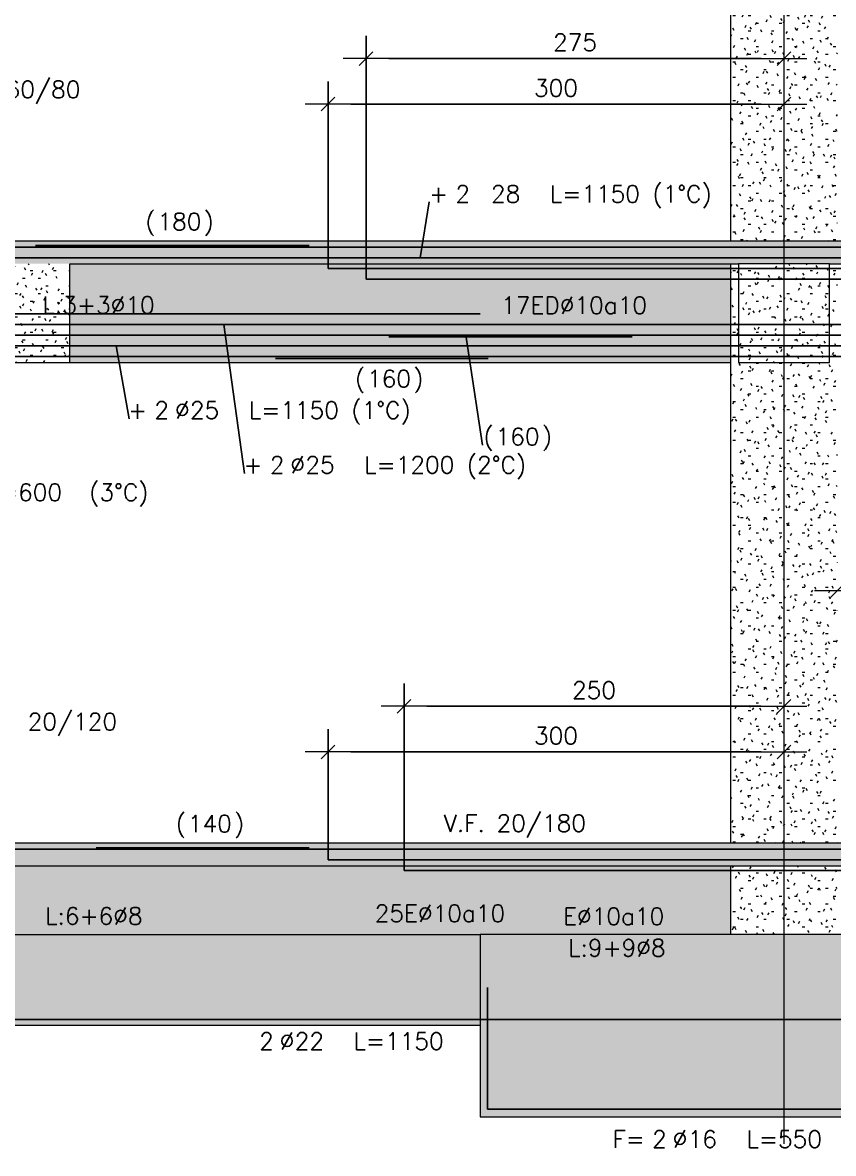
# Model space of a CAD drawing. Extents: x -3544 to 11711, y -11366 to 8565.
# Drawn here: x 1886 to 2419, y 1627 to 2371 of the extents above; entities that cross this region are included whole.
import ezdxf
from ezdxf.enums import TextEntityAlignment as Align

# ---------------------------------------------------------------- set-up
doc = ezdxf.new("R2010")
doc.units = 0
doc.header["$LTSCALE"] = 30
doc.header["$MEASUREMENT"] = 0
doc.linetypes.add('EJE2$0$RLE-PROYECCION', pattern=[0.71438, 0.47625, -0.23813])
doc.layers.get('0').update_dxf_attribs({"linetype": 'CONTINUOUS'})
doc.layers.add('EJE2$0$RLA-ACHURADO', color=30, linetype='EJE2$0$RLE-PROYECCION', lineweight=15, transparency=0.7)
for name, color, linetype, lineweight in [('EJE2$0$RLA-CONTORNO', 30, 'CONTINUOUS', 15), ('EJE2$0$RLA-COTAS', 7, 'CONTINUOUS', 9), ('EJE2$0$RLA-EJES', 1, 'CONTINUOUS', 9), ('EJE2$0$RLA-TEXTOS-1', 9, 'CONTINUOUS', 9)]:
    doc.layers.add(name, color=color, linetype=linetype, lineweight=lineweight)
doc.layers.add('EJE2$0$RLA-FE', color=7, linetype='CONTINUOUS')
doc.layers.add('EJE2$0$RLA-TEXTOS-FE', color=9, linetype='CONTINUOUS')
doc.styles.add('EJE2$0$RomanS', font='romans.shx', dxfattribs={"height": 11.25})
doc.dimstyles.new('EJE2$0$ING-50', dxfattribs={"dimscale": 50, "dimtxt": 0.27, "dimasz": 0.3, "dimexe": 0, "dimexo": 0, "dimgap": 0.1, "dimtad": 1, "dimdec": 1, "dimzin": 12, "dimdsep": 46, "dimtxsty": 'EJE2$0$RomanS', "dimblk": 'EJE2$0$TICK1', "dimblk1": 'EJE2$0$TICK1', "dimblk2": 'EJE2$0$TICK1', "dimcen": 0.09, "dimclrd": 2, "dimclre": 1, "dimclrt": 3, "dimadec": 0, "dimazin": 0, "dimtfac": 1, "dimtdec": 0, "dimtix": 1, "dimtmove": 2, "dimatfit": 3, "dimldrblk": 'EJE2$0$TICK1', "dimfxl": 0, "dimfxlon": 1, "dimtolj": 1, "dimtzin": 0, "dimarcsym": 0})
pattern_1 = [(0, (-1898.762, -1266.802), (20.32, 5.08), [1.676, -13.564, 1.676, -13.564, -81.28]), (0, (-1898.762, -1266.802), (20.32, 5.08), [-30.48, 1.676, -28.804, 1.676, -13.564, -35.56]), (0, (-1898.762, -1266.802), (20.32, 5.08), [-76.2, 1.676, -8.484, 1.676, -23.724]), (120, (-1891.142, -1264.262), (-14.559409, 15.057636), [1.676, -13.564, 1.676, -13.564, -81.28]), (120, (-1891.142, -1264.262), (-14.559409, 15.057636), [-30.48, 1.676, -28.804, 1.676, -13.564, -35.56]), (120, (-1891.142, -1264.262), (-14.559409, 15.057636), [-76.2, 1.676, -8.484, 1.676, -23.724]), (240, (-1888.602, -1254.102), (-5.760591, -20.137636), [1.676, -13.564, 1.676, -13.564, -81.28]), (240, (-1888.602, -1254.102), (-5.760591, -20.137636), [-30.48, 1.676, -28.804, 1.676, -13.564, -35.56]), (240, (-1888.602, -1254.102), (-5.760591, -20.137636), [-76.2, 1.676, -8.484, 1.676, -23.724])]

# ---------------------------------------------------------------- blocks, each defined once
blk = doc.blocks.new('*U197')
at = {"layer": 'EJE2$0$RLA-FE'}
for p, q in [((0, 0), (1068.21, 0)), ((1068.21, 0), (1118.21, 0)), ((1118.21, 0), (1150, 0)), ((1150, 0), (1150, 0))]:
    blk.add_line(p, q, dxfattribs=at)
at = {"layer": 'EJE2$0$RLA-FE', "color": 3, "style": 'EJE2$0$RomanS', "flags": 8}
for tag, p in [('F=', (550.98, 9.32)), ('NUM', (565.39, 9.32))]:
    blk.add_attdef(tag, text='', height=11.25, dxfattribs=at).set_placement(p, align=Align.RIGHT)
at = {"layer": 'EJE2$0$RLA-FE', "color": 3, "style": 'EJE2$0$RomanS'}
for tag, p, flags in [('PHI', (569.28, 9.54), 14), ('DIAM', (579.14, 9.32), 12), ('MINUS', (601.16, 9.32), 13), ('MARK', (614.55, 9.32), 13), ('TEXTO_FE1', (617.85, 9.32), 8), ('TEXTO_FE2', (685.37, 9.34), 8), ('TIPO', (573.8, -75.78), 13), ('NVECES', (559.93, -94.72), 13), ('NUMFE', (563.86, -114.48), 13), ('CAPA', (572.06, -133.6), 13), ('DESPLAZA', (278.34, -151.59), 13), ('ESPACIO', (284.39, -169.95), 13), ('CANT', (298.23, -188.75), 13)]:
    blk.add_attdef(tag, p, '', height=11.25, dxfattribs=dict(at, flags=flags))
blk = doc.blocks.new('*U201')
at = {"layer": 'EJE2$0$RLA-FE'}
for q in [(0, 0), (1068.21, 0)]:
    blk.add_line((0, 0), q, dxfattribs=at)
at = {"layer": 'EJE2$0$RLA-FE', "color": 3, "style": 'EJE2$0$RomanS', "flags": 8}
for tag, p in [('F=', (613.74, 9.32)), ('NUM', (628.15, 9.32))]:
    blk.add_attdef(tag, text='', height=11.25, dxfattribs=at).set_placement(p, align=Align.RIGHT)
at = {"layer": 'EJE2$0$RLA-FE', "color": 3, "style": 'EJE2$0$RomanS'}
for tag, p, flags in [('PHI', (632.04, 9.54), 14), ('DIAM', (641.9, 9.32), 12), ('MINUS', (663.92, 9.32), 13), ('MARK', (677.31, 9.32), 13), ('TEXTO_FE1', (680.61, 9.32), 8), ('TEXTO_FE2', (748.13, 9.34), 8), ('TIPO', (573.8, -75.78), 13), ('NVECES', (559.93, -94.72), 13), ('NUMFE', (563.86, -114.48), 13), ('CAPA', (572.06, -133.6), 13), ('DESPLAZA', (278.34, -151.59), 13), ('ESPACIO', (284.39, -169.95), 13), ('CANT', (298.23, -188.75), 13)]:
    blk.add_attdef(tag, p, '', height=11.25, dxfattribs=dict(at, flags=flags))
blk = doc.blocks.new('*U37')
at = {"layer": 'EJE2$0$RLA-FE', "color": 6}
blk.add_line((0, 1), (180, 1), dxfattribs=at)
at = {"layer": 'EJE2$0$RLA-FE', "color": 3, "style": 'EJE2$0$RomanS', "flags": 8}
for tag, p in [('(', (75.66, 11.14)), ('EMP', (94.68, 11.14)), (')', (113.99, 11.14))]:
    blk.add_attdef(tag, text='', height=11.25, dxfattribs=at).set_placement(p, align=Align.CENTER)
blk = doc.blocks.new('*U200')
at = {"layer": 'EJE2$0$RLA-FE'}
blk.add_line((0, 0), (1068.21, 0), dxfattribs=at)
at = {"layer": 'EJE2$0$RLA-FE', "color": 3, "style": 'EJE2$0$RomanS', "flags": 8}
for tag, p in [('F=', (471.52, 36.32)), ('NUM', (485.93, 36.32))]:
    blk.add_attdef(tag, text='', height=11.25, dxfattribs=at).set_placement(p, align=Align.RIGHT)
at = {"layer": 'EJE2$0$RLA-FE', "color": 3, "style": 'EJE2$0$RomanS'}
for tag, p, flags in [('PHI', (489.83, 36.54), 14), ('DIAM', (499.68, 36.32), 12), ('MINUS', (521.7, 36.32), 13), ('MARK', (535.09, 36.32), 13), ('TEXTO_FE1', (538.39, 36.32), 8), ('TEXTO_FE2', (605.92, 36.34), 8), ('TIPO', (573.8, -75.78), 13), ('NVECES', (559.93, -94.72), 13), ('NUMFE', (563.86, -114.48), 13), ('CAPA', (572.06, -133.6), 13), ('DESPLAZA', (278.34, -151.59), 13), ('ESPACIO', (284.39, -169.95), 13), ('CANT', (298.23, -188.75), 13)]:
    blk.add_attdef(tag, p, '', height=11.25, dxfattribs=dict(at, flags=flags))
blk = doc.blocks.new('*U202')
at = {"layer": 'EJE2$0$RLA-FE'}
for p, q in [((0, 0), (0, 0)), ((0, 0), (518.21, 0)), ((518.21, 0), (568.21, 0)), ((568.21, 0), (600, 0)), ((600, 0), (600, 0))]:
    blk.add_line(p, q, dxfattribs=at)
at = {"layer": 'EJE2$0$RLA-FE', "color": 3, "style": 'EJE2$0$RomanS', "flags": 8}
for tag, p in [('F=', (414.21, 66.32)), ('NUM', (428.62, 66.32))]:
    blk.add_attdef(tag, text='', height=11.25, dxfattribs=at).set_placement(p, align=Align.RIGHT)
at = {"layer": 'EJE2$0$RLA-FE', "color": 3, "style": 'EJE2$0$RomanS'}
for tag, p, flags in [('PHI', (432.51, 66.54), 14), ('DIAM', (442.37, 66.32), 12), ('MINUS', (464.39, 66.32), 13), ('MARK', (477.78, 66.32), 13), ('TEXTO_FE1', (481.08, 66.32), 8), ('TEXTO_FE2', (548.6, 66.34), 8), ('TIPO', (298.8, -75.78), 13), ('NVECES', (284.93, -94.72), 13), ('NUMFE', (288.86, -114.48), 13), ('CAPA', (297.06, -133.6), 13), ('DESPLAZA', (278.34, -151.59), 13), ('ESPACIO', (284.39, -169.95), 13), ('CANT', (298.23, -188.75), 13)]:
    blk.add_attdef(tag, p, '', height=11.25, dxfattribs=dict(at, flags=flags))
blk = doc.blocks.new('EJE2$0$TICK1')
for points in [[(-1, 0), (1, 0)], [(-0.3, -0.3), (0.3, 0.3)]]:
    blk.add_lwpolyline(points)
blk = doc.blocks.new('*D80')
at = {"layer": 'EJE2$0$RLA-COTAS', "color": 2, "lineweight": -2, "transparency": 16777216}
blk.add_line((-679.52, 85), (-409.52, 85), dxfattribs=at)
at = {"layer": 'EJE2$0$RLA-COTAS', "color": 2, "lineweight": -2, "transparency": 16777216, "xscale": 15, "yscale": 15, "zscale": 15, "rotation": 180}
blk.add_blockref('EJE2$0$TICK1', (-694.52, 85), dxfattribs=at)
at = {"layer": 'EJE2$0$RLA-COTAS', "color": 2, "lineweight": -2, "transparency": 16777216, "xscale": 15, "yscale": 15, "zscale": 15}
blk.add_blockref('EJE2$0$TICK1', (-394.52, 85), dxfattribs=at)
at = {"layer": 'EJE2$0$RLA-COTAS', "color": 3, "transparency": 16777216, "insert": (-544.52, 95.62), "char_height": 11.25, "attachment_point": 5, "style": 'EJE2$0$RomanS'}
blk.add_mtext('\\A1;300', dxfattribs=at)
blk = doc.blocks.new('*U203')
at = {"layer": 'EJE2$0$RLA-FE'}
for p, q in [((0, 0), (0, 0)), ((0, 0), (468.21, 0)), ((468.21, 0), (518.21, 0)), ((518.21, 0), (550, 0)), ((550, 0), (550, 0))]:
    blk.add_line(p, q, dxfattribs=at)
at = {"layer": 'EJE2$0$RLA-FE', "color": 3, "style": 'EJE2$0$RomanS', "flags": 8}
for tag, p in [('F=', (374.07, 96.32)), ('NUM', (388.48, 96.32))]:
    blk.add_attdef(tag, text='', height=11.25, dxfattribs=at).set_placement(p, align=Align.RIGHT)
at = {"layer": 'EJE2$0$RLA-FE', "color": 3, "style": 'EJE2$0$RomanS'}
for tag, p, flags in [('PHI', (392.37, 96.54), 14), ('DIAM', (402.23, 96.32), 12), ('MINUS', (424.24, 96.32), 13), ('MARK', (437.64, 96.32), 13), ('TEXTO_FE1', (440.94, 96.32), 8), ('TEXTO_FE2', (508.46, 96.34), 8), ('TIPO', (273.8, -75.78), 13), ('NVECES', (259.93, -94.72), 13), ('NUMFE', (263.86, -114.48), 13), ('CAPA', (272.06, -133.6), 13), ('DESPLAZA', (278.34, -151.59), 13), ('ESPACIO', (284.39, -169.95), 13), ('CANT', (298.23, -188.75), 13)]:
    blk.add_attdef(tag, p, '', height=11.25, dxfattribs=dict(at, flags=flags))
blk = doc.blocks.new('*D81')
at = {"layer": 'EJE2$0$RLA-COTAS', "color": 2, "lineweight": -2, "transparency": 16777216}
blk.add_line((-654.52, 115), (-409.52, 115), dxfattribs=at)
at = {"layer": 'EJE2$0$RLA-COTAS', "color": 2, "lineweight": -2, "transparency": 16777216, "xscale": 15, "yscale": 15, "zscale": 15, "rotation": 180}
blk.add_blockref('EJE2$0$TICK1', (-669.52, 115), dxfattribs=at)
at = {"layer": 'EJE2$0$RLA-COTAS', "color": 2, "lineweight": -2, "transparency": 16777216, "xscale": 15, "yscale": 15, "zscale": 15}
blk.add_blockref('EJE2$0$TICK1', (-394.52, 115), dxfattribs=at)
at = {"layer": 'EJE2$0$RLA-COTAS', "color": 3, "transparency": 16777216, "insert": (-532.02, 125.62), "char_height": 11.25, "attachment_point": 5, "style": 'EJE2$0$RomanS'}
blk.add_mtext('\\A1;275', dxfattribs=at)
blk = doc.blocks.new('*U186')
at = {"layer": 'EJE2$0$RLA-FE'}
for q in [(0, 0), (1068.21, 0)]:
    blk.add_line((0, 0), q, dxfattribs=at)
at = {"layer": 'EJE2$0$RLA-FE', "color": 3, "style": 'EJE2$0$RomanS', "flags": 8}
for tag, p in [('F=', (388.99, -19.89)), ('NUM', (403.4, -19.89))]:
    blk.add_attdef(tag, text='', height=11.25, dxfattribs=at).set_placement(p, align=Align.RIGHT)
at = {"layer": 'EJE2$0$RLA-FE', "color": 3, "style": 'EJE2$0$RomanS'}
for tag, p, flags in [('PHI', (407.3, -19.68), 12), ('DIAM', (417.15, -19.89), 12), ('MINUS', (439.17, -19.89), 13), ('MARK', (452.56, -19.89), 13), ('TEXTO_FE1', (455.86, -19.89), 8), ('TEXTO_FE2', (523.39, -19.88), 8), ('TIPO', (573.8, -57.92), 13), ('NVECES', (559.93, -76.86), 13), ('NUMFE', (563.86, -96.62), 13), ('CAPA', (572.06, -115.74), 13), ('DESPLAZA', (277.18, -134.17), 13), ('ESPACIO', (283.22, -152.53), 13), ('CANT', (297.06, -171.33), 13)]:
    blk.add_attdef(tag, p, '', height=11.25, dxfattribs=dict(at, flags=flags))
blk = doc.blocks.new('*U60')
at = {"layer": 'EJE2$0$RLA-FE'}
blk.add_line((0, 0), (1068.21, 0), dxfattribs=at)
at = {"layer": 'EJE2$0$RLA-FE', "color": 3, "style": 'EJE2$0$RomanS', "flags": 8}
for tag, p in [('F=', (483.44, -47.89)), ('NUM', (497.85, -47.89))]:
    blk.add_attdef(tag, text='', height=11.25, dxfattribs=at).set_placement(p, align=Align.RIGHT)
at = {"layer": 'EJE2$0$RLA-FE', "color": 3, "style": 'EJE2$0$RomanS'}
for tag, p, flags in [('PHI', (501.74, -47.68), 12), ('DIAM', (511.6, -47.89), 12), ('MINUS', (533.62, -47.89), 13), ('MARK', (547.01, -47.89), 13), ('TEXTO_FE1', (550.31, -47.89), 8), ('TEXTO_FE2', (617.83, -47.88), 8), ('TIPO', (573.8, -57.92), 13), ('NVECES', (559.93, -76.86), 13), ('NUMFE', (563.86, -96.62), 13), ('CAPA', (572.06, -115.74), 13), ('DESPLAZA', (277.18, -134.17), 13), ('ESPACIO', (283.22, -152.53), 13), ('CANT', (297.06, -171.33), 13)]:
    blk.add_attdef(tag, p, '', height=11.25, dxfattribs=dict(at, flags=flags))
blk = doc.blocks.new('*U57')
at = {"layer": 'EJE2$0$RLA-FE'}
for p, q in [((0, 0), (1068.21, 0)), ((1068.21, 0), (1118.21, 0)), ((1118.21, 0), (1150, 0)), ((1150, 0), (1150, 0))]:
    blk.add_line(p, q, dxfattribs=at)
at = {"layer": 'EJE2$0$RLA-FE', "color": 3, "style": 'EJE2$0$RomanS', "flags": 8}
for tag, p in [('F=', (483.44, -19.89)), ('NUM', (497.85, -19.89))]:
    blk.add_attdef(tag, text='', height=11.25, dxfattribs=at).set_placement(p, align=Align.RIGHT)
at = {"layer": 'EJE2$0$RLA-FE', "color": 3, "style": 'EJE2$0$RomanS'}
for tag, p, flags in [('PHI', (501.74, -19.68), 12), ('DIAM', (511.6, -19.89), 12), ('MINUS', (533.62, -19.89), 13), ('MARK', (547.01, -19.89), 13), ('TEXTO_FE1', (550.31, -19.89), 8), ('TEXTO_FE2', (617.83, -19.88), 8), ('TIPO', (573.8, -57.92), 13), ('NVECES', (559.93, -76.86), 13), ('NUMFE', (563.86, -96.62), 13), ('CAPA', (572.06, -115.74), 13), ('DESPLAZA', (277.18, -134.17), 13), ('ESPACIO', (283.22, -152.53), 13), ('CANT', (297.06, -171.33), 13)]:
    blk.add_attdef(tag, p, '', height=11.25, dxfattribs=dict(at, flags=flags))
blk = doc.blocks.new('*U63')
at = {"layer": 'EJE2$0$RLA-FE', "color": 6}
blk.add_line((0, -1), (140, -1), dxfattribs=at)
at = {"layer": 'EJE2$0$RLA-FE', "color": 3, "style": 'EJE2$0$RomanS', "flags": 8}
for tag, p in [('(', (55.66, -19.94)), (')', (93.99, -19.94)), ('EMP', (74.68, -19.94))]:
    blk.add_attdef(tag, text='', height=11.25, dxfattribs=at).set_placement(p, align=Align.CENTER)
blk = doc.blocks.new('*U184')
at = {"layer": 'EJE2$0$RLA-FE'}
for p, q in [((0, 0), (1118.21, 0)), ((1118.21, 0), (1168.21, 0)), ((1168.21, 0), (1200, 0)), ((1200, 0), (1200, 0))]:
    blk.add_line(p, q, dxfattribs=at)
at = {"layer": 'EJE2$0$RLA-FE', "color": 3, "style": 'EJE2$0$RomanS'}
for tag, p, flags in [('TIPO', (598.8, -57.92), 13), ('PHI', (490.82, -72.68), 12), ('DIAM', (500.67, -72.89), 12), ('MINUS', (522.69, -72.89), 13), ('MARK', (536.08, -72.89), 13), ('TEXTO_FE1', (539.38, -72.89), 8), ('NVECES', (584.93, -76.86), 13), ('TEXTO_FE2', (606.91, -72.88), 8), ('NUMFE', (588.86, -96.62), 13), ('CAPA', (597.06, -115.74), 13), ('DESPLAZA', (277.18, -134.17), 13), ('ESPACIO', (283.22, -152.53), 13), ('CANT', (297.06, -171.33), 13)]:
    blk.add_attdef(tag, p, '', height=11.25, dxfattribs=dict(at, flags=flags))
at = {"layer": 'EJE2$0$RLA-FE', "color": 3, "style": 'EJE2$0$RomanS', "flags": 8}
for tag, p in [('F=', (472.51, -72.89)), ('NUM', (486.92, -72.89))]:
    blk.add_attdef(tag, text='', height=11.25, dxfattribs=at).set_placement(p, align=Align.RIGHT)
blk = doc.blocks.new('*U187')
at = {"layer": 'EJE2$0$RLA-FE'}
for q in [(0, 0), (1118.21, 0)]:
    blk.add_line((0, 0), q, dxfattribs=at)
at = {"layer": 'EJE2$0$RLA-FE', "color": 3, "style": 'EJE2$0$RomanS'}
for tag, p, flags in [('TIPO', (598.8, -57.92), 13), ('PHI', (509.38, -72.68), 12), ('DIAM', (519.24, -72.89), 12), ('MINUS', (541.26, -72.89), 13), ('MARK', (554.65, -72.89), 13), ('TEXTO_FE1', (557.95, -72.89), 8), ('NVECES', (584.93, -76.86), 13), ('TEXTO_FE2', (625.47, -72.88), 8), ('NUMFE', (588.86, -96.62), 13), ('CAPA', (597.06, -115.74), 13), ('DESPLAZA', (277.18, -134.17), 13), ('ESPACIO', (283.22, -152.53), 13), ('CANT', (297.06, -171.33), 13)]:
    blk.add_attdef(tag, p, '', height=11.25, dxfattribs=dict(at, flags=flags))
at = {"layer": 'EJE2$0$RLA-FE', "color": 3, "style": 'EJE2$0$RomanS', "flags": 8}
for tag, p in [('F=', (491.08, -72.89)), ('NUM', (505.49, -72.89))]:
    blk.add_attdef(tag, text='', height=11.25, dxfattribs=at).set_placement(p, align=Align.RIGHT)
blk = doc.blocks.new('*U69')
at = {"layer": 'EJE2$0$RLA-FE', "color": 6}
blk.add_line((0, -1), (160, -1), dxfattribs=at)
at = {"layer": 'EJE2$0$RLA-FE', "color": 3, "style": 'EJE2$0$RomanS', "flags": 8}
for tag, p in [('(', (65.66, -72.26)), (')', (103.99, -72.26)), ('EMP', (84.68, -72.26))]:
    blk.add_attdef(tag, text='', height=11.25, dxfattribs=at).set_placement(p, align=Align.CENTER)
blk = doc.blocks.new('*U185')
at = {"layer": 'EJE2$0$RLA-FE'}
blk.add_line((0, 0), (1118.21, 0), dxfattribs=at)
at = {"layer": 'EJE2$0$RLA-FE', "color": 3, "style": 'EJE2$0$RomanS'}
for tag, p, flags in [('TIPO', (598.8, -57.92), 13), ('NVECES', (584.93, -76.86), 13), ('PHI', (485.19, -97.68), 12), ('DIAM', (495.05, -97.89), 12), ('MINUS', (517.07, -97.89), 13), ('MARK', (530.46, -97.89), 13), ('TEXTO_FE1', (533.76, -97.89), 8), ('NUMFE', (588.86, -96.62), 13), ('TEXTO_FE2', (601.28, -97.88), 8), ('CAPA', (597.06, -115.74), 13), ('DESPLAZA', (277.18, -134.17), 13), ('ESPACIO', (283.22, -152.53), 13), ('CANT', (297.06, -171.33), 13)]:
    blk.add_attdef(tag, p, '', height=11.25, dxfattribs=dict(at, flags=flags))
at = {"layer": 'EJE2$0$RLA-FE', "color": 3, "style": 'EJE2$0$RomanS', "flags": 8}
for tag, p in [('F=', (466.89, -97.89)), ('NUM', (481.3, -97.89))]:
    blk.add_attdef(tag, text='', height=11.25, dxfattribs=at).set_placement(p, align=Align.RIGHT)
blk = doc.blocks.new('*U79')
at = {"layer": 'EJE2$0$RLA-FE'}
for p, q in [((0, 0), (0, 0)), ((0, 0), (518.21, 0)), ((518.21, 0), (568.21, 0)), ((568.21, 0), (600, 0)), ((600, 0), (600, 0))]:
    blk.add_line(p, q, dxfattribs=at)
at = {"layer": 'EJE2$0$RLA-FE', "color": 3, "style": 'EJE2$0$RomanS'}
for tag, p, flags in [('TIPO', (298.8, -57.92), 13), ('NVECES', (284.93, -76.86), 13), ('NUMFE', (288.86, -96.62), 13), ('PHI', (226.74, -122.68), 12), ('CAPA', (297.06, -115.74), 13), ('DIAM', (236.6, -122.89), 12), ('MINUS', (258.62, -122.89), 13), ('MARK', (272.01, -122.89), 13), ('TEXTO_FE1', (275.31, -122.89), 8), ('TEXTO_FE2', (342.83, -122.88), 8), ('DESPLAZA', (277.18, -134.17), 13), ('ESPACIO', (283.22, -152.53), 13), ('CANT', (297.06, -171.33), 13)]:
    blk.add_attdef(tag, p, '', height=11.25, dxfattribs=dict(at, flags=flags))
at = {"layer": 'EJE2$0$RLA-FE', "color": 3, "style": 'EJE2$0$RomanS', "flags": 8}
for tag, p in [('F=', (208.44, -122.89)), ('NUM', (222.85, -122.89))]:
    blk.add_attdef(tag, text='', height=11.25, dxfattribs=at).set_placement(p, align=Align.RIGHT)
blk = doc.blocks.new('*D84')
at = {"layer": 'EJE2$0$RLA-COTAS', "color": 2, "lineweight": -2, "transparency": 16777216}
blk.add_line((-209.52, -235), (-344.52, -235), dxfattribs=at)
at = {"layer": 'EJE2$0$RLA-COTAS', "color": 2, "lineweight": -2, "transparency": 16777216, "xscale": 15, "yscale": 15, "zscale": 15, "rotation": 180}
blk.add_blockref('EJE2$0$TICK1', (-359.52, -235), dxfattribs=at)
at = {"layer": 'EJE2$0$RLA-COTAS', "color": 2, "lineweight": -2, "transparency": 16777216, "xscale": 15, "yscale": 15, "zscale": 15}
blk.add_blockref('EJE2$0$TICK1', (-194.52, -235), dxfattribs=at)
at = {"layer": 'EJE2$0$RLA-COTAS', "color": 3, "transparency": 16777216, "insert": (-277.02, -224.38), "char_height": 11.25, "attachment_point": 5, "style": 'EJE2$0$RomanS'}
blk.add_mtext('\\A1;165', dxfattribs=at)
blk = doc.blocks.new('*U179')
at = {"layer": 'EJE2$0$RLA-FE'}
for p, q in [((0, 0), (1068.21, 0)), ((1068.21, 0), (1118.21, 0)), ((1118.21, 0), (1150, 0)), ((1150, 0), (1150, 0))]:
    blk.add_line(p, q, dxfattribs=at)
at = {"layer": 'EJE2$0$RLA-FE', "color": 3, "style": 'EJE2$0$RomanS', "flags": 8}
for tag, p in [('F=', (570.37, 9.32)), ('NUM', (584.78, 9.32))]:
    blk.add_attdef(tag, text='', height=11.25, dxfattribs=at).set_placement(p, align=Align.RIGHT)
at = {"layer": 'EJE2$0$RLA-FE', "color": 3, "style": 'EJE2$0$RomanS'}
for tag, p, flags in [('PHI', (588.67, 9.54), 14), ('DIAM', (598.53, 9.32), 12), ('MINUS', (620.55, 9.32), 13), ('MARK', (633.94, 9.32), 13), ('TEXTO_FE1', (637.24, 9.32), 8), ('TEXTO_FE2', (704.76, 9.34), 8), ('TIPO', (573.8, -75.78), 13), ('NVECES', (559.93, -94.72), 13), ('NUMFE', (563.86, -114.48), 13), ('CAPA', (572.06, -133.6), 13), ('DESPLAZA', (278.34, -151.59), 13), ('ESPACIO', (284.39, -169.95), 13), ('CANT', (298.23, -188.75), 13)]:
    blk.add_attdef(tag, p, '', height=11.25, dxfattribs=dict(at, flags=flags))
blk = doc.blocks.new('*U177')
at = {"layer": 'EJE2$0$RLA-FE'}
for q in [(0, 0), (1068.21, 0)]:
    blk.add_line((0, 0), q, dxfattribs=at)
at = {"layer": 'EJE2$0$RLA-FE', "color": 3, "style": 'EJE2$0$RomanS', "flags": 8}
for tag, p in [('F=', (536, 9.32)), ('NUM', (550.41, 9.32))]:
    blk.add_attdef(tag, text='', height=11.25, dxfattribs=at).set_placement(p, align=Align.RIGHT)
at = {"layer": 'EJE2$0$RLA-FE', "color": 3, "style": 'EJE2$0$RomanS'}
for tag, p, flags in [('PHI', (554.31, 9.54), 14), ('DIAM', (564.16, 9.32), 12), ('MINUS', (586.18, 9.32), 13), ('MARK', (599.58, 9.32), 13), ('TEXTO_FE1', (602.88, 9.32), 8), ('TEXTO_FE2', (670.4, 9.34), 8), ('TIPO', (573.8, -75.78), 13), ('NVECES', (559.93, -94.72), 13), ('NUMFE', (563.86, -114.48), 13), ('CAPA', (572.06, -133.6), 13), ('DESPLAZA', (278.34, -151.59), 13), ('ESPACIO', (284.39, -169.95), 13), ('CANT', (298.23, -188.75), 13)]:
    blk.add_attdef(tag, p, '', height=11.25, dxfattribs=dict(at, flags=flags))
blk = doc.blocks.new('*U150')
at = {"layer": 'EJE2$0$RLA-FE', "color": 6}
blk.add_line((0, 1), (140, 1), dxfattribs=at)
at = {"layer": 'EJE2$0$RLA-FE', "color": 3, "style": 'EJE2$0$RomanS', "flags": 8}
for tag, p in [('(', (55.66, 11.14)), ('EMP', (74.68, 11.14)), (')', (93.99, 11.14))]:
    blk.add_attdef(tag, text='', height=11.25, dxfattribs=at).set_placement(p, align=Align.CENTER)
blk = doc.blocks.new('*U171')
at = {"layer": 'EJE2$0$RLA-FE'}
blk.add_line((0, 0), (1068.21, 0), dxfattribs=at)
at = {"layer": 'EJE2$0$RLA-FE', "color": 3, "style": 'EJE2$0$RomanS', "flags": 8}
for tag, p in [('F=', (362.39, -19.89)), ('NUM', (376.8, -19.89))]:
    blk.add_attdef(tag, text='', height=11.25, dxfattribs=at).set_placement(p, align=Align.RIGHT)
at = {"layer": 'EJE2$0$RLA-FE', "color": 3, "style": 'EJE2$0$RomanS'}
for tag, p, flags in [('PHI', (380.69, -19.68), 12), ('DIAM', (390.55, -19.89), 12), ('MINUS', (412.57, -19.89), 13), ('MARK', (425.96, -19.89), 13), ('TEXTO_FE1', (429.26, -19.89), 8), ('TEXTO_FE2', (496.78, -19.88), 8), ('TIPO', (573.8, -57.92), 13), ('NVECES', (559.93, -76.86), 13), ('NUMFE', (563.86, -96.62), 13), ('CAPA', (572.06, -115.74), 13), ('DESPLAZA', (277.18, -134.17), 13), ('ESPACIO', (283.22, -152.53), 13), ('CANT', (297.06, -171.33), 13)]:
    blk.add_attdef(tag, p, '', height=11.25, dxfattribs=dict(at, flags=flags))
blk = doc.blocks.new('*U162')
at = {"layer": 'EJE2$0$RLA-FE'}
for p, q in [((0, 0), (0, 0)), ((0, 0), (518.21, 0)), ((518.21, 0), (568.21, 0)), ((568.21, 0), (600, 0)), ((600, 0), (600, 0))]:
    blk.add_line(p, q, dxfattribs=at)
at = {"layer": 'EJE2$0$RLA-FE', "color": 3, "style": 'EJE2$0$RomanS', "flags": 8}
for tag, p in [('F=', (382.65, 36.32)), ('NUM', (397.06, 36.32))]:
    blk.add_attdef(tag, text='', height=11.25, dxfattribs=at).set_placement(p, align=Align.RIGHT)
at = {"layer": 'EJE2$0$RLA-FE', "color": 3, "style": 'EJE2$0$RomanS'}
for tag, p, flags in [('PHI', (400.95, 36.54), 14), ('DIAM', (410.81, 36.32), 12), ('MINUS', (432.83, 36.32), 13), ('MARK', (446.22, 36.32), 13), ('TEXTO_FE1', (449.52, 36.32), 8), ('TEXTO_FE2', (517.04, 36.34), 8), ('TIPO', (298.8, -75.78), 13), ('NVECES', (284.93, -94.72), 13), ('NUMFE', (288.86, -114.48), 13), ('CAPA', (297.06, -133.6), 13), ('DESPLAZA', (278.34, -151.59), 13), ('ESPACIO', (284.39, -169.95), 13), ('CANT', (298.23, -188.75), 13)]:
    blk.add_attdef(tag, p, '', height=11.25, dxfattribs=dict(at, flags=flags))
blk = doc.blocks.new('*D161')
at = {"layer": 'EJE2$0$RLA-COTAS', "color": 2, "lineweight": -2, "transparency": 16777216}
blk.add_line((-679.52, -341), (-409.52, -341), dxfattribs=at)
at = {"layer": 'EJE2$0$RLA-COTAS', "color": 2, "lineweight": -2, "transparency": 16777216, "xscale": 15, "yscale": 15, "zscale": 15, "rotation": 180}
blk.add_blockref('EJE2$0$TICK1', (-694.52, -341), dxfattribs=at)
at = {"layer": 'EJE2$0$RLA-COTAS', "color": 2, "lineweight": -2, "transparency": 16777216, "xscale": 15, "yscale": 15, "zscale": 15}
blk.add_blockref('EJE2$0$TICK1', (-394.52, -341), dxfattribs=at)
at = {"layer": 'EJE2$0$RLA-COTAS', "color": 3, "transparency": 16777216, "insert": (-544.52, -330.38), "char_height": 11.25, "attachment_point": 5, "style": 'EJE2$0$RomanS'}
blk.add_mtext('\\A1;300', dxfattribs=at)
blk = doc.blocks.new('*U178')
at = {"layer": 'EJE2$0$RLA-FE'}
for p, q in [((0, 0), (0, 0)), ((0, 0), (418.21, 0)), ((418.21, 0), (468.21, 0)), ((468.21, 0), (500, 0)), ((500, 0), (500, 0))]:
    blk.add_line(p, q, dxfattribs=at)
at = {"layer": 'EJE2$0$RLA-FE', "color": 3, "style": 'EJE2$0$RomanS', "flags": 8}
for tag, p in [('F=', (320.22, 66.32)), ('NUM', (334.63, 66.32))]:
    blk.add_attdef(tag, text='', height=11.25, dxfattribs=at).set_placement(p, align=Align.RIGHT)
at = {"layer": 'EJE2$0$RLA-FE', "color": 3, "style": 'EJE2$0$RomanS'}
for tag, p, flags in [('PHI', (338.52, 66.54), 14), ('DIAM', (348.38, 66.32), 12), ('MINUS', (370.4, 66.32), 13), ('MARK', (383.79, 66.32), 13), ('TEXTO_FE1', (387.09, 66.32), 8), ('TEXTO_FE2', (454.61, 66.34), 8), ('TIPO', (248.8, -75.78), 13), ('NVECES', (234.93, -94.72), 13), ('NUMFE', (238.86, -114.48), 13), ('CAPA', (247.06, -133.6), 13), ('DESPLAZA', (278.34, -151.59), 13), ('ESPACIO', (284.39, -169.95), 13), ('CANT', (298.23, -188.75), 13)]:
    blk.add_attdef(tag, p, '', height=11.25, dxfattribs=dict(at, flags=flags))
blk = doc.blocks.new('*D163')
at = {"layer": 'EJE2$0$RLA-COTAS', "color": 2, "lineweight": -2, "transparency": 16777216}
blk.add_line((-629.52, -311), (-409.52, -311), dxfattribs=at)
at = {"layer": 'EJE2$0$RLA-COTAS', "color": 2, "lineweight": -2, "transparency": 16777216, "xscale": 15, "yscale": 15, "zscale": 15, "rotation": 180}
blk.add_blockref('EJE2$0$TICK1', (-644.52, -311), dxfattribs=at)
at = {"layer": 'EJE2$0$RLA-COTAS', "color": 2, "lineweight": -2, "transparency": 16777216, "xscale": 15, "yscale": 15, "zscale": 15}
blk.add_blockref('EJE2$0$TICK1', (-394.52, -311), dxfattribs=at)
at = {"layer": 'EJE2$0$RLA-COTAS', "color": 3, "transparency": 16777216, "insert": (-519.52, -300.38), "char_height": 11.25, "attachment_point": 5, "style": 'EJE2$0$RomanS'}
blk.add_mtext('\\A1;250', dxfattribs=at)
blk = doc.blocks.new('*U289')
at = {"layer": 'EJE2$0$RLA-FE'}
for p, q in [((0, 80), (0, 0)), ((390, 0), (390, 80)), ((0, 0), (308.21, 0)), ((308.21, 0), (358.21, 0)), ((358.21, 0), (390, 0))]:
    blk.add_line(p, q, dxfattribs=at)
at = {"layer": 'EJE2$0$RLA-FE', "color": 3, "style": 'EJE2$0$RomanS', "flags": 8}
for tag, p in [('F=', (103.44, -25.3)), ('NUM', (117.85, -25.3))]:
    blk.add_attdef(tag, text='', height=11.25, dxfattribs=at).set_placement(p, align=Align.RIGHT)
at = {"layer": 'EJE2$0$RLA-FE', "color": 3, "style": 'EJE2$0$RomanS'}
for tag, p, flags in [('PHI', (121.74, -25.08), 12), ('DIAM', (131.6, -25.3), 12), ('MINUS', (153.62, -25.3), 13), ('MARK', (167.01, -25.3), 13), ('TEXTO_FE1', (170.31, -25.3), 8), ('TEXTO_FE2', (237.83, -25.28), 8), ('TIPO', (193.8, -57.92), 13), ('NVECES', (179.93, -76.86), 13), ('NUMFE', (183.86, -96.62), 13), ('CAPA', (192.06, -115.74), 13), ('DESPLAZA', (277.18, -134.17), 13), ('ESPACIO', (283.22, -152.53), 13), ('CANT', (297.06, -171.33), 13)]:
    blk.add_attdef(tag, p, '', height=11.25, dxfattribs=dict(at, flags=flags))
blk = doc.blocks.new('EJE2')
at = {"layer": 'EJE2$0$RLA-ACHURADO'}
h = blk.add_hatch(dxfattribs=at)
h.set_pattern_fill('FP_1', color=256, style=0, pattern_type=2)
h.set_pattern_definition(pattern_1)
h.paths.add_polyline_path([(-359.52, -5), (-359.52, 376), (-364.52, 376), (-364.52, 311), (-424.52, 311), (-424.52, 376), (-429.52, 376), (-429.52, -5)], flags=0)
h = blk.add_hatch(dxfattribs=at)
h.set_pattern_fill('FP_1', color=256, style=0, pattern_type=2)
h.set_pattern_definition(pattern_1)
h.paths.add_polyline_path([(-1423.06, -20), (1625.48, -20), (1625.48, -5), (-1734.52, -5), (-1734.52, -20)], flags=0)
h.paths.add_polyline_path([(-2429.52, -20), (-2054.52, -20), (-2054.52, -5), (-2429.52, -5)], flags=0)
h = blk.add_hatch(dxfattribs=at)
h.set_pattern_fill('FP_1', color=256, style=0, pattern_type=2)
h.set_pattern_definition(pattern_1)
h.paths.add_polyline_path([(-864.52, -85), (-429.52, -85), (-429.52, -20), (-864.52, -20)], flags=0)
h.paths.add_polyline_path([(-1359.52, -85), (-924.52, -85), (-924.52, -20), (-1359.52, -20)], flags=0)
h = blk.add_hatch(dxfattribs=at)
h.set_pattern_fill('FP_1', color=256, style=0, pattern_type=2)
h.set_pattern_definition(pattern_1)
h.paths.add_polyline_path([(-864.52, -85), (-864.52, -20), (-924.52, -20), (-924.52, -85)], flags=0)
h = blk.add_hatch(dxfattribs=at)
h.set_pattern_fill('FP_1', color=256, style=0, pattern_type=2)
h.set_pattern_definition(pattern_1)
h.paths.add_polyline_path([(-364.52, -401), (-359.52, -401), (-359.52, -20), (-364.52, -20), (-364.52, -85), (-424.52, -85), (-424.52, -20), (-429.52, -20), (-429.52, -401), (-424.52, -401)], flags=0)
h = blk.add_hatch(dxfattribs=at)
h.set_pattern_fill('FP_1', color=256, style=0, pattern_type=2)
h.set_pattern_definition(pattern_1)
h.paths.add_polyline_path([(-364.52, -85), (-364.52, -20), (-424.52, -20), (-424.52, -85)], flags=0)
h = blk.add_hatch(dxfattribs=at)
h.set_pattern_fill('FP_1', color=256, style=0, pattern_type=2)
h.set_pattern_definition(pattern_1)
h.paths.add_polyline_path([(-1359.52, -416), (1625.48, -416), (1625.48, -401), (-1359.52, -401)], flags=0)
h = blk.add_hatch(dxfattribs=at)
h.set_pattern_fill('FP_1', color=256, style=0, pattern_type=2)
h.set_pattern_definition(pattern_1)
h.paths.add_polyline_path([(-429.52, -461), (-429.52, -416), (-1359.52, -416), (-1359.52, -461), (-594.52, -461)], flags=0)
h = blk.add_hatch(dxfattribs=at)
h.set_pattern_fill('FP_1', color=256, style=0, pattern_type=2)
h.set_pattern_definition(pattern_1)
h.paths.add_polyline_path([(-429.52, -461), (-359.52, -461), (-359.52, -416), (-429.52, -416)], flags=0)
h = blk.add_hatch(dxfattribs=at)
h.set_pattern_fill('FP_1', color=256, style=0, pattern_type=2)
h.set_pattern_definition(pattern_1)
h.paths.add_polyline_path([(-594.52, -521), (-594.52, -461), (-1359.52, -461), (-1359.52, -521)], flags=0)
h = blk.add_hatch(dxfattribs=at)
h.set_pattern_fill('FP_1', color=256, style=0, pattern_type=2)
h.set_pattern_definition(pattern_1)
h.paths.add_polyline_path([(-194.52, -581), (-194.52, -461), (-594.52, -461), (-594.52, -581)], flags=0)
h.paths.add_polyline_path([(805.48, -581), (805.48, -461), (405.48, -461), (405.48, -581)], flags=0)
at = {"layer": 'EJE2$0$RLA-CONTORNO'}
for p, q in [((-429.52, -5), (-429.52, 376)), ((2140.48, -5), (-1734.52, -5)), ((-864.52, -20), (-424.52, -20)), ((-864.52, -85), (-864.52, -20)), ((-429.52, -401), (-429.52, -20)), ((-424.52, -20), (-424.52, -85)), ((-364.52, -20), (-424.51, -20)), ((-364.52, -20), (75.48, -20)), ((-364.52, -85), (-364.52, -20)), ((-924.52, -85), (-864.52, -85)), ((-864.52, -85), (-429.52, -85)), ((-424.52, -85), (-364.52, -85)), ((1625.48, -401), (-1734.52, -401)), ((-1379.52, -416), (1625.48, -416)), ((-429.52, -461), (-429.52, -416)), ((-1359.52, -461), (-594.52, -461)), ((-194.52, -461), (-594.52, -461)), ((-594.52, -461), (-594.52, -581)), ((-594.52, -521), (-1359.52, -521)), ((-594.52, -581), (-194.52, -581))]:
    blk.add_line(p, q, dxfattribs=at)
at = {"layer": 'EJE2$0$RLA-EJES'}
blk.add_line((-394.52, -598.79), (-394.52, 1460.5), dxfattribs=at)
at = {"layer": 'EJE2$0$RLA-FE', "color": 1}
for p, q in [((-669.52, -30), (-669.52, 130)), ((-694.52, -23), (-694.52, 100)), ((-644.52, -419), (-644.52, -296)), ((-694.52, -412), (-694.52, -326))]:
    blk.add_line(p, q, dxfattribs=at)
at = {"layer": 'EJE2$0$RLA-FE', "color": 2}
for p, q in [((-628.1, 20.79), (-633.85, -16)), ((-763.2, -60), (-749.42, -157.89)), ((-825.36, -121.89), (-834.02, -74)), ((-592.88, -139.26), (-603.89, -67))]:
    blk.add_line(p, q, dxfattribs=at)
at = {"layer": 'EJE2$0$RLA-FE'}
ref = blk.add_blockref('*U203', (-669.52, -30), dxfattribs=at)
ref.add_attrib('DIAM', '28', (-267.29, 66.32), dxfattribs={"color": 3, "height": 11.25, "style": 'EJE2$0$RomanS'})
ref.add_attrib('NUM', '2', dxfattribs={"color": 3, "height": 11.25, "style": 'EJE2$0$RomanS'}).set_placement((-281.04, 66.32), align=Align.RIGHT)
ref.add_attrib('TEXTO_FE1', 'L=550', (-228.58, 66.32), dxfattribs={"color": 3, "height": 11.25, "style": 'EJE2$0$RomanS'})
ref.add_attrib('TEXTO_FE2', '(3°C)', (-161.06, 66.34), dxfattribs={"color": 3, "height": 11.25, "style": 'EJE2$0$RomanS'})
ref.add_attrib('F=', '+', dxfattribs={"color": 3, "height": 11.25, "style": 'EJE2$0$RomanS'}).set_placement((-295.45, 66.32), align=Align.RIGHT)
ref = blk.add_blockref('*U202', (-694.52, -23), dxfattribs=at)
ref.add_attrib('DIAM', '28', (-252.15, 43.32), dxfattribs={"color": 3, "height": 11.25, "style": 'EJE2$0$RomanS'})
ref.add_attrib('NUM', '4', dxfattribs={"color": 3, "height": 11.25, "style": 'EJE2$0$RomanS'}).set_placement((-265.9, 43.32), align=Align.RIGHT)
ref.add_attrib('TEXTO_FE1', 'L=600', (-213.44, 43.32), dxfattribs={"color": 3, "height": 11.25, "style": 'EJE2$0$RomanS'})
ref.add_attrib('TEXTO_FE2', '(2°C)', (-145.92, 43.34), dxfattribs={"color": 3, "height": 11.25, "style": 'EJE2$0$RomanS'})
ref.add_attrib('F=', '+', dxfattribs={"color": 3, "height": 11.25, "style": 'EJE2$0$RomanS'}).set_placement((-280.31, 43.32), align=Align.RIGHT)
ref = blk.add_blockref('*U200', (-1087.02, -16), dxfattribs=at)
ref.add_attrib('DIAM', '28', (-587.34, 20.32), dxfattribs={"color": 3, "height": 11.25, "style": 'EJE2$0$RomanS'})
ref.add_attrib('NUM', '2', dxfattribs={"color": 3, "height": 11.25, "style": 'EJE2$0$RomanS'}).set_placement((-601.09, 20.32), align=Align.RIGHT)
ref.add_attrib('TEXTO_FE1', 'L=1150', (-548.63, 20.32), dxfattribs={"color": 3, "height": 11.25, "style": 'EJE2$0$RomanS'})
ref.add_attrib('TEXTO_FE2', '(1°C)', (-481.1, 20.34), dxfattribs={"color": 3, "height": 11.25, "style": 'EJE2$0$RomanS'})
ref.add_attrib('F=', '+', dxfattribs={"color": 3, "height": 11.25, "style": 'EJE2$0$RomanS'}).set_placement((-615.5, 20.32), align=Align.RIGHT)
ref = blk.add_blockref('*U37', (-887.02, -9), dxfattribs=at)
ref.add_attrib('EMP', '180', dxfattribs={"color": 3, "height": 11.25, "style": 'EJE2$0$RomanS'}).set_placement((-792.34, 2.14), align=Align.CENTER)
ref.add_attrib('(', '(', dxfattribs={"color": 3, "height": 11.25, "style": 'EJE2$0$RomanS'}).set_placement((-811.36, 2.14), align=Align.CENTER)
ref.add_attrib(')', ')', dxfattribs={"color": 3, "height": 11.25, "style": 'EJE2$0$RomanS'}).set_placement((-773.02, 2.14), align=Align.CENTER)
for name, p in [('*U197', (-1857.02, -9)), ('*U201', (-887.02, -9)), ('*U184', (-1694.52, -67)), ('*U187', (-654.52, -67)), ('*U57', (-1707.02, -81)), ('*U186', (-717.02, -81)), ('*U179', (-1857.02, -405)), ('*U177', (-847.02, -405))]:
    blk.add_blockref(name, p, dxfattribs=at)
ref = blk.add_blockref('*U79', (-1194.52, -53), dxfattribs=at)
ref.add_attrib('DIAM', '25', (-957.92, -175.89), dxfattribs={"color": 3, "height": 11.25, "style": 'EJE2$0$RomanS'})
ref.add_attrib('NUM', '4', dxfattribs={"color": 3, "height": 11.25, "style": 'EJE2$0$RomanS'}).set_placement((-971.67, -175.89), align=Align.RIGHT)
ref.add_attrib('TEXTO_FE1', 'L=600', (-919.21, -175.89), dxfattribs={"color": 3, "height": 11.25, "style": 'EJE2$0$RomanS'})
ref.add_attrib('TEXTO_FE2', '(3°C)', (-851.69, -175.88), dxfattribs={"color": 3, "height": 11.25, "style": 'EJE2$0$RomanS'})
ref.add_attrib('PHI', '%%C', (-967.77, -175.68), dxfattribs={"color": 3, "height": 11.25, "style": 'EJE2$0$RomanS'})
ref.add_attrib('F=', '+', dxfattribs={"color": 3, "height": 11.25, "style": 'EJE2$0$RomanS'}).set_placement((-986.08, -175.89), align=Align.RIGHT)
ref = blk.add_blockref('*U185', (-1204.52, -60), dxfattribs=at)
ref.add_attrib('DIAM', '25', (-709.47, -157.89), dxfattribs={"color": 3, "height": 11.25, "style": 'EJE2$0$RomanS'})
ref.add_attrib('NUM', '2', dxfattribs={"color": 3, "height": 11.25, "style": 'EJE2$0$RomanS'}).set_placement((-723.22, -157.89), align=Align.RIGHT)
ref.add_attrib('TEXTO_FE1', 'L=1200', (-670.76, -157.89), dxfattribs={"color": 3, "height": 11.25, "style": 'EJE2$0$RomanS'})
ref.add_attrib('TEXTO_FE2', '(2°C)', (-603.24, -157.88), dxfattribs={"color": 3, "height": 11.25, "style": 'EJE2$0$RomanS'})
ref.add_attrib('PHI', '%%C', (-719.33, -157.68), dxfattribs={"color": 3, "height": 11.25, "style": 'EJE2$0$RomanS'})
ref.add_attrib('F=', '+', dxfattribs={"color": 3, "height": 11.25, "style": 'EJE2$0$RomanS'}).set_placement((-737.63, -157.89), align=Align.RIGHT)
ref = blk.add_blockref('*U60', (-1297.02, -74), dxfattribs=at)
ref.add_attrib('DIAM', '25', (-785.42, -121.89), dxfattribs={"color": 3, "height": 11.25, "style": 'EJE2$0$RomanS'})
ref.add_attrib('NUM', '2', dxfattribs={"color": 3, "height": 11.25, "style": 'EJE2$0$RomanS'}).set_placement((-799.17, -121.89), align=Align.RIGHT)
ref.add_attrib('TEXTO_FE1', 'L=1150', (-746.71, -121.89), dxfattribs={"color": 3, "height": 11.25, "style": 'EJE2$0$RomanS'})
ref.add_attrib('TEXTO_FE2', '(1°C)', (-679.19, -121.88), dxfattribs={"color": 3, "height": 11.25, "style": 'EJE2$0$RomanS'})
ref.add_attrib('PHI', '%%C', (-795.27, -121.68), dxfattribs={"color": 3, "height": 11.25, "style": 'EJE2$0$RomanS'})
ref.add_attrib('F=', '+', dxfattribs={"color": 3, "height": 11.25, "style": 'EJE2$0$RomanS'}).set_placement((-813.58, -121.89), align=Align.RIGHT)
ref = blk.add_blockref('*U69', (-654.52, -67), dxfattribs=at)
ref.add_attrib('EMP', '160', dxfattribs={"color": 3, "height": 11.25, "style": 'EJE2$0$RomanS'}).set_placement((-569.84, -139.26), align=Align.CENTER)
ref.add_attrib('(', '(', dxfattribs={"color": 3, "height": 11.25, "style": 'EJE2$0$RomanS'}).set_placement((-588.86, -139.26), align=Align.CENTER)
ref.add_attrib(')', ')', dxfattribs={"color": 3, "height": 11.25, "style": 'EJE2$0$RomanS'}).set_placement((-550.52, -139.26), align=Align.CENTER)
ref = blk.add_blockref('*U63', (-729.08, -81.25), dxfattribs=at)
ref.add_attrib('EMP', '160', dxfattribs={"color": 3, "height": 11.25, "style": 'EJE2$0$RomanS'}).set_placement((-654.4, -101.19), align=Align.CENTER)
ref.add_attrib('(', '(', dxfattribs={"color": 3, "height": 11.25, "style": 'EJE2$0$RomanS'}).set_placement((-673.43, -101.19), align=Align.CENTER)
ref.add_attrib(')', ')', dxfattribs={"color": 3, "height": 11.25, "style": 'EJE2$0$RomanS'}).set_placement((-635.09, -101.19), align=Align.CENTER)
ref = blk.add_blockref('*U178', (-644.52, -419), dxfattribs=at)
ref.add_attrib('DIAM', '18', (-296.14, -352.68), dxfattribs={"color": 3, "height": 11.25, "style": 'EJE2$0$RomanS'})
ref.add_attrib('NUM', '2', dxfattribs={"color": 3, "height": 11.25, "style": 'EJE2$0$RomanS'}).set_placement((-309.89, -352.68), align=Align.RIGHT)
ref.add_attrib('TEXTO_FE1', 'L=500', (-257.43, -352.68), dxfattribs={"color": 3, "height": 11.25, "style": 'EJE2$0$RomanS'})
ref.add_attrib('TEXTO_FE2', '(3°C)', (-189.91, -352.66), dxfattribs={"color": 3, "height": 11.25, "style": 'EJE2$0$RomanS'})
ref.add_attrib('F=', '+', dxfattribs={"color": 3, "height": 11.25, "style": 'EJE2$0$RomanS'}).set_placement((-324.3, -352.68), align=Align.RIGHT)
ref = blk.add_blockref('*U162', (-694.52, -412), dxfattribs=at)
ref.add_attrib('DIAM', '22', (-283.71, -375.68), dxfattribs={"color": 3, "height": 11.25, "style": 'EJE2$0$RomanS'})
ref.add_attrib('NUM', '2', dxfattribs={"color": 3, "height": 11.25, "style": 'EJE2$0$RomanS'}).set_placement((-297.46, -375.68), align=Align.RIGHT)
ref.add_attrib('TEXTO_FE1', 'L=600', (-245, -375.68), dxfattribs={"color": 3, "height": 11.25, "style": 'EJE2$0$RomanS'})
ref.add_attrib('TEXTO_FE2', '(2°C)', (-177.48, -375.66), dxfattribs={"color": 3, "height": 11.25, "style": 'EJE2$0$RomanS'})
ref.add_attrib('F=', '+', dxfattribs={"color": 3, "height": 11.25, "style": 'EJE2$0$RomanS'}).set_placement((-311.87, -375.68), align=Align.RIGHT)
ref = blk.add_blockref('*U150', (-847.02, -405), dxfattribs=at)
ref.add_attrib('EMP', '140', dxfattribs={"color": 3, "height": 11.25, "style": 'EJE2$0$RomanS'}).set_placement((-772.34, -393.86), align=Align.CENTER)
ref.add_attrib('(', '(', dxfattribs={"color": 3, "height": 11.25, "style": 'EJE2$0$RomanS'}).set_placement((-791.36, -393.86), align=Align.CENTER)
ref.add_attrib(')', ')', dxfattribs={"color": 3, "height": 11.25, "style": 'EJE2$0$RomanS'}).set_placement((-753.02, -393.86), align=Align.CENTER)
ref = blk.add_blockref('*U289', (-589.52, -576), dxfattribs=at)
ref.add_attrib('DIAM', '16', (-457.92, -601.3), dxfattribs={"color": 3, "height": 11.25, "style": 'EJE2$0$RomanS'})
ref.add_attrib('NUM', '2', dxfattribs={"color": 3, "height": 11.25, "style": 'EJE2$0$RomanS'}).set_placement((-471.67, -601.3), align=Align.RIGHT)
ref.add_attrib('TEXTO_FE1', 'L=550', (-419.21, -601.3), dxfattribs={"color": 3, "height": 11.25, "style": 'EJE2$0$RomanS'})
ref.add_attrib('TEXTO_FE2', '(80+390+80)', (-351.69, -601.28), dxfattribs={"color": 3, "height": 11.25, "style": 'EJE2$0$RomanS'})
ref.add_attrib('PHI', '%%C', (-467.77, -601.08), dxfattribs={"color": 3, "height": 11.25, "style": 'EJE2$0$RomanS'})
ref.add_attrib('F=', 'F=', dxfattribs={"color": 3, "height": 11.25, "style": 'EJE2$0$RomanS'}).set_placement((-486.08, -601.3), align=Align.RIGHT)
ref = blk.add_blockref('*U171', (-1107.02, -517), dxfattribs=at)
ref.add_attrib('DIAM', '22', (-716.47, -536.89), dxfattribs={"color": 3, "height": 11.25, "style": 'EJE2$0$RomanS'})
ref.add_attrib('NUM', '2', dxfattribs={"color": 3, "height": 11.25, "style": 'EJE2$0$RomanS'}).set_placement((-730.22, -536.89), align=Align.RIGHT)
ref.add_attrib('TEXTO_FE1', 'L=1150', (-677.76, -536.89), dxfattribs={"color": 3, "height": 11.25, "style": 'EJE2$0$RomanS'})
ref.add_attrib('PHI', '%%C', (-726.33, -536.68), dxfattribs={"color": 3, "height": 11.25, "style": 'EJE2$0$RomanS'})
at = {"layer": 'EJE2$0$RLA-TEXTOS-1', "char_height": 11.25, "attachment_point": 5, "line_spacing_factor": 0.941778, "style": 'EJE2$0$RomanS'}
for s, insert, width in [('V. 60/80', (-892.7, 92.8), 77.8962), ('V.F. 20/120', (-880.14, -323), 108.0446), ('V.F. 20/180', (-571.61, -389.79), 108.0446)]:
    blk.add_mtext(s, dxfattribs=dict(at, insert=insert, width=width))
at = {"layer": 'EJE2$0$RLA-TEXTOS-FE', "color": 9, "style": 'EJE2$0$RomanS'}
for s, p in [('L:3+3%%C10', (-845.54, -52.76)), ('17ED%%C10a10', (-532.63, -52.9)), ('L:6+6%%C8', (-848.66, -454.53)), ('25E%%C10a10', (-620.92, -452.83)), ('E%%C10a10', (-506.59, -454.77)), ('L:9+9%%C8', (-504.5, -475.45))]:
    blk.add_text(s, height=11.25, dxfattribs=at).set_placement(p, align=Align.CENTER)
at = {"layer": 'EJE2$0$RLA-COTAS'}
for p1, p2, distance, picture, middle in [((-669.52, -30), (-394.52, -30), 145, '*D81', (-532.02, 125.62)), ((-694.52, -23), (-394.52, -23), 108, '*D80', (-544.52, 95.62)), ((-194.52, -53), (-359.52, -53), 182, '*D84', (-277.02, -224.38)), ((-644.52, -419), (-394.52, -419), 108, '*D163', (-519.52, -300.38)), ((-694.52, -412), (-394.52, -412), 71, '*D161', (-544.52, -330.38))]:
    dim = blk.add_aligned_dim(p1=p1, p2=p2, distance=distance, dimstyle='EJE2$0$ING-50', dxfattribs=at)
    dim.commit()
    dim.dimension.update_dxf_attribs({"geometry": picture, "text_midpoint": middle})

msp = doc.modelspace()

# ---------------------------------------------------------------- block references
msp.add_blockref('EJE2', (2781.39, 2232.23))

doc.saveas('drawing.dxf')
